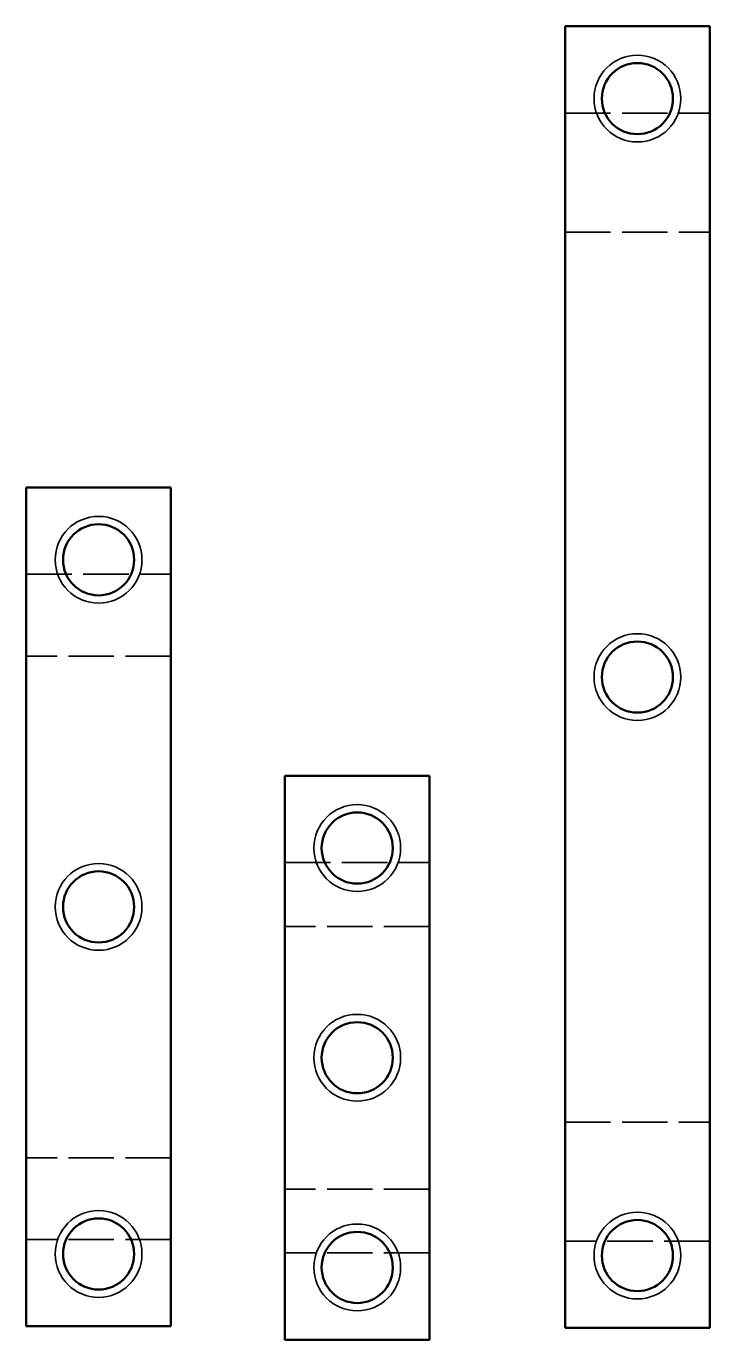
# Model space of a CAD drawing. Header units: millimetres. Extents: x 4.8 to 28.5, y 6.3 to 51.7.
import ezdxf

# ---------------------------------------------------------------- set-up
doc = ezdxf.new("R2010")
doc.units = ezdxf.units.MM
doc.linetypes.add('DASHED', pattern=[0.2067, 0.1654, -0.0413])
for name, color, linetype, lineweight in [('Hidden (ISO)', 7, 'DASHED', 35), ('Visible (ISO)', 7, 'Continuous', 50), ('Visible Narrow (ISO)', 7, 'Continuous', 35)]:
    doc.layers.add(name, color=color, linetype=linetype, lineweight=lineweight)

msp = doc.modelspace()

# ---------------------------------------------------------------- linework, layer by layer
at = {"layer": 'Hidden (ISO)', "ltscale": 9.523383}
for p, q in [((23.468, 48.731), (28.468, 48.731)), ((23.468, 44.618), (28.468, 44.618)), ((4.843, 32.785), (9.843, 32.785)), ((9.843, 29.956), (4.843, 29.956)), ((13.783, 22.82), (18.783, 22.82)), ((18.783, 20.611), (13.783, 20.611)), ((23.468, 13.845), (28.468, 13.845)), ((9.843, 12.614), (4.843, 12.614)), ((18.783, 11.529), (13.783, 11.529)), ((9.843, 9.785), (4.843, 9.785)), ((28.468, 9.731), (23.468, 9.731)), ((18.783, 9.32), (13.783, 9.32))]:
    msp.add_line(p, q, dxfattribs=at)
at = {"layer": 'Visible (ISO)'}
for p, q in [((23.468, 6.731), (23.468, 51.731)), ((23.468, 51.731), (28.468, 51.731)), ((28.468, 51.731), (28.468, 6.731)), ((9.843, 35.785), (4.843, 35.785)), ((4.843, 6.785), (4.843, 35.785)), ((9.843, 35.785), (9.843, 6.785)), ((18.783, 25.82), (13.783, 25.82)), ((13.783, 6.32), (13.783, 25.82)), ((18.783, 25.82), (18.783, 6.32)), ((9.843, 6.785), (4.843, 6.785)), ((23.468, 6.731), (28.468, 6.731)), ((18.783, 6.32), (13.783, 6.32))]:
    msp.add_line(p, q, dxfattribs=at)
for centre in [(25.968, 49.231), (7.343, 33.285), (25.968, 29.231), (16.283, 23.32), (7.343, 21.285), (16.283, 16.07), (7.343, 9.285), (25.968, 9.231), (16.283, 8.82)]:
    msp.add_circle(centre, 1.23, dxfattribs=at)
at = {"layer": 'Visible Narrow (ISO)'}
for centre in [(25.968, 49.231), (7.343, 33.285), (25.968, 29.231), (16.283, 23.32), (7.343, 21.285), (16.283, 16.07), (7.343, 9.285), (25.968, 9.231), (16.283, 8.82)]:
    msp.add_circle(centre, 1.5, dxfattribs=at)

doc.saveas('drawing.dxf')
